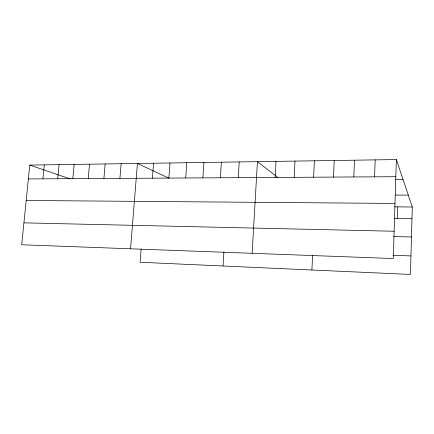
<?xml version="1.0" encoding="UTF-8"?>
<svg xmlns="http://www.w3.org/2000/svg" width="434" height="434" viewBox="0 0 434 434"><rect width="100%" height="100%" fill="white"/><g stroke="black" fill="none" stroke-linecap="round" stroke-linejoin="round"><path stroke-width="0.65" d="M396.351 159.56L393.296 258.539L21.7 244.765L29.783 165.094L396.351 159.56L412.3 207.007L410.445 274.44L140.095 262.261L141.137 249.04M397.392 218.514L397.745 206.861M374.585 176.839L375.177 159.88M353.819 176.963L354.469 160.195M333.502 177.088L334.213 160.499M311.905 270.002L312.589 255.149M313.63 177.208L314.395 160.797M294.181 177.327L295.001 161.09M275.145 177.441L276.013 161.377M252.143 253.304L257.427 161.66L278.031 177.587M238.261 177.669L239.221 161.931M223.011 265.999L223.901 251.883M220.38 177.777L221.389 162.202M202.868 177.88L203.915 162.468M185.709 177.989L186.794 162.723M168.891 178.086L170.014 162.978M152.399 178.19L153.565 163.227M130.542 248.801L137.432 163.472L168.636 178.027M119.909 178.385L121.14 163.716M103.9 178.482L105.164 163.954M88.205 178.58L89.502 164.193M72.814 178.672L74.138 164.426M57.722 178.765L59.073 164.654M42.912 178.851L44.29 164.877M28.378 178.938L395.819 176.709M395.819 179.535L403.056 179.502M395.455 195.067L408.302 195.11M26.192 200.481L395 203.432M394.484 206.828L412.3 207.007M394.126 218.465L411.974 218.747M23.924 222.859L394.137 231.251M393.567 236.541L411.475 236.997M392.987 255.295L410.955 255.93M29.783 165.094L70.254 178.938"/></g></svg>
